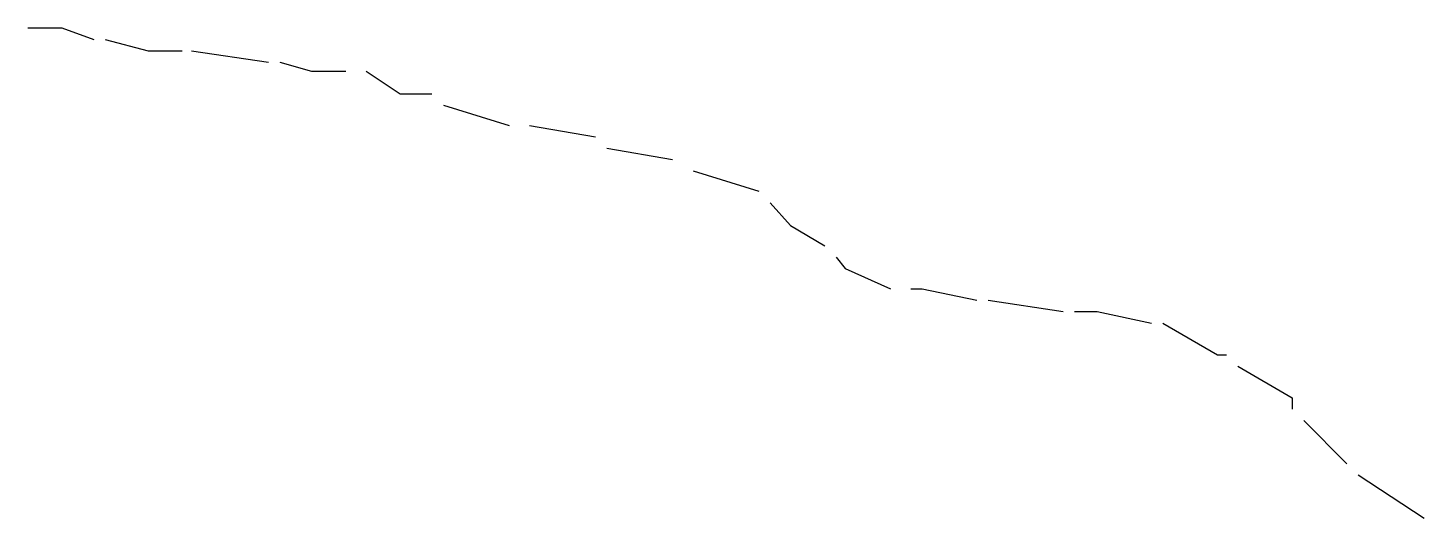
# Model space of a CAD drawing. Header units: millimetres. Extents: x -3588 to 75209, y -3737 to 38254.
# Drawn here: x 1041.4 to 1215, y 22874.9 to 22935.9 of the extents above; entities that cross this region are included whole.
import ezdxf

# ---------------------------------------------------------------- set-up
doc = ezdxf.new("R2010")
doc.units = ezdxf.units.MM
doc.layers.add('P', color=253, linetype='Continuous')

msp = doc.modelspace()

# ---------------------------------------------------------------- linework, layer by layer
at = {"layer": 'P'}
for points in [[(1041.367, 22935.861), (1045.592, 22935.861), (1049.545, 22934.436)], [(1050.953, 22934.436), (1056.314, 22933.028), (1060.555, 22933.028)], [(1061.691, 22933.028), (1071.278, 22931.62)], [(1072.702, 22931.62), (1076.639, 22930.484), (1080.88, 22930.484)], [(1083.424, 22930.484), (1087.649, 22927.667), (1091.602, 22927.667)], [(1093.027, 22926.259), (1101.205, 22923.714)], [(1103.749, 22923.714), (1111.927, 22922.306)], [(1113.351, 22920.897), (1121.529, 22919.473)], [(1124.074, 22918.065), (1132.252, 22915.536)], [(1133.676, 22914.112), (1136.205, 22911.295), (1140.446, 22908.75)], [(1141.854, 22907.342), (1142.99, 22905.934), (1148.624, 22903.389)], [(1151.168, 22903.389), (1152.576, 22903.389), (1159.362, 22901.981)], [(1160.77, 22901.981), (1170.085, 22900.573)], [(1171.493, 22900.573), (1174.326, 22900.573), (1181.095, 22899.148)], [(1182.503, 22899.148), (1189.273, 22895.211), (1190.409, 22895.211)], [(1191.818, 22893.787), (1198.587, 22889.834), (1198.587, 22888.426)], [(1200.011, 22887.017), (1205.373, 22881.656)], [(1206.781, 22880.248), (1214.975, 22874.887)]]:
    msp.add_lwpolyline(points, dxfattribs=at)

doc.saveas('drawing.dxf')
